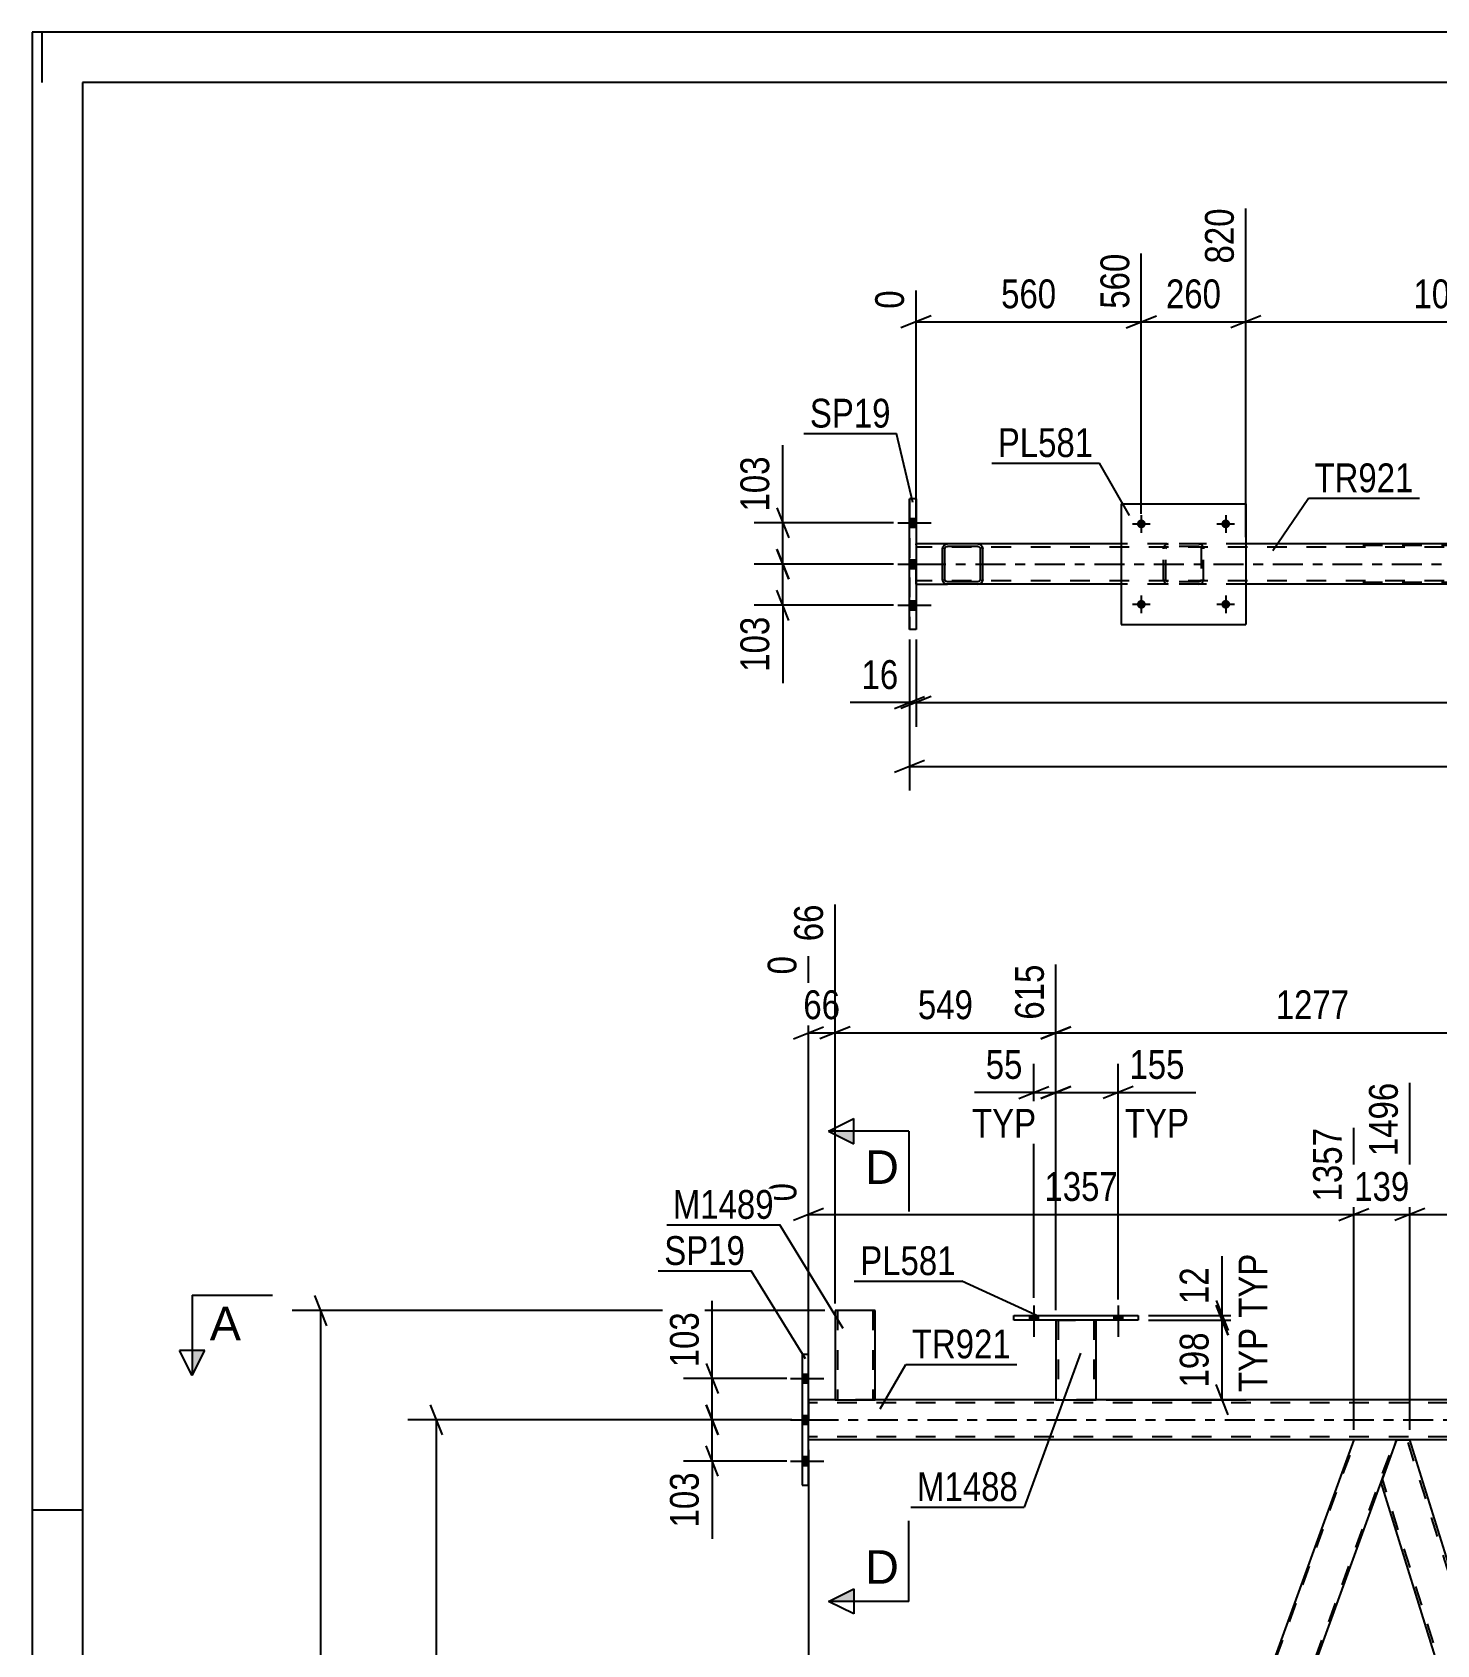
# Model space of a CAD drawing. Header units: millimetres. Extents: x 0 to 841, y 0 to 594.
# Drawn here: x 0 to 139.8, y 433.6 to 594 of the extents above; entities that cross this region are included whole.
import ezdxf

# ---------------------------------------------------------------- set-up
doc = ezdxf.new("R2010")
doc.units = ezdxf.units.MM
doc.linetypes.add('DXK_LINE_DOT2', pattern=[3.9198, 1.9599, -1.9599])
doc.linetypes.add('DXK_LINE_DOT3', pattern=[5.9187, 2.979, -0.9799, 0.9799, -0.9799])
doc.styles.add('Arial', font='ARIAL.TTF', dxfattribs={"height": 0.2})
doc.styles.add('Arial Narrow', font='ARIALN.TTF', dxfattribs={"height": 0.2})

# ---------------------------------------------------------------- blocks, each defined once
blk = doc.blocks.new('Unknown-814521562-1135 - 14273')
at = {"color": 5, "linetype": 'Continuous'}
for p, q in [((841, 594), (0, 594)), ((0, 594), (0, 0)), ((1, 589), (1, 594)), ((836, 589), (5, 589)), ((5, 589), (5, 5)), ((5, 447), (0, 447))]:
    blk.add_line(p, q, dxfattribs=at)
blk = doc.blocks.new('Bolt-814521562-5010 - 4986')
at = {"linetype": 'Continuous'}
for points in [[(87.94, 544.76), (87.94, 545.64), (87.3, 545.64), (87.3, 544.76)], [(87.94, 544.76), (87.94, 545.64), (87.3, 545.64), (87.3, 544.76)], [(87.94, 544.76), (87.94, 545.64), (87.3, 545.64), (87.3, 544.76)], [(87.94, 540.66), (87.94, 541.54), (87.3, 541.54), (87.3, 540.66)], [(87.94, 540.66), (87.94, 541.54), (87.3, 541.54), (87.3, 540.66)], [(87.94, 536.56), (87.94, 537.44), (87.3, 537.44), (87.3, 536.56)], [(87.94, 536.56), (87.94, 537.44), (87.3, 537.44), (87.3, 536.56)], [(87.94, 536.56), (87.94, 537.44), (87.3, 537.44), (87.3, 536.56)]]:
    blk.add_hatch(color=1, dxfattribs=at).paths.add_polyline_path(points)
at = {"color": 1, "linetype": 'Continuous'}
for p, q in [((87.3, 545.64), (87.94, 545.64)), ((87.3, 545.64), (87.94, 545.64)), ((87.3, 545.64), (87.94, 545.64)), ((86.14, 545.2), (89.46, 545.2)), ((86.14, 545.2), (89.46, 545.2)), ((86.14, 545.2), (89.46, 545.2)), ((87.3, 544.76), (87.94, 544.76)), ((87.3, 544.76), (87.94, 544.76)), ((87.3, 544.76), (87.94, 544.76)), ((86.14, 541.1), (89.46, 541.1)), ((86.14, 541.1), (89.46, 541.1)), ((87.3, 541.54), (87.94, 541.54)), ((87.3, 541.54), (87.94, 541.54)), ((87.3, 540.66), (87.94, 540.66)), ((87.3, 540.66), (87.94, 540.66)), ((87.3, 537.44), (87.94, 537.44)), ((87.3, 537.44), (87.94, 537.44)), ((87.3, 537.44), (87.94, 537.44)), ((86.14, 537), (89.46, 537)), ((86.14, 537), (89.46, 537)), ((86.14, 537), (89.46, 537)), ((87.3, 536.56), (87.94, 536.56)), ((87.3, 536.56), (87.94, 536.56)), ((87.3, 536.56), (87.94, 536.56))]:
    blk.add_line(p, q, dxfattribs=at)
blk = doc.blocks.new('Part-814521562-5015 - 4986')
at = {"color": 2, "linetype": 'Continuous'}
for p, q in [((108.36, 543.1), (87.94, 543.1)), ((159.44, 543.1), (120.76, 543.1)), ((87.94, 539.1), (91.06, 539.1)), ((108.36, 539.1), (94.11, 539.1)), ((159.44, 539.1), (120.76, 539.1))]:
    blk.add_line(p, q, dxfattribs=at)
at = {"color": 7, "linetype": 'DXK_LINE_DOT2'}
for p, q in [((87.94, 543.1), (87.94, 543.1)), ((87.94, 543.1), (87.94, 539.1)), ((87.94, 539.1), (87.94, 543.1)), ((87.94, 543.1), (87.94, 543.1)), ((752, 542.78), (87.94, 542.78)), ((120.76, 543.1), (108.36, 543.1)), ((752, 539.42), (87.94, 539.42)), ((87.94, 539.1), (87.94, 539.1)), ((87.94, 539.1), (87.94, 539.1)), ((94.11, 539.1), (91.06, 539.1)), ((120.76, 539.1), (108.36, 539.1))]:
    blk.add_line(p, q, dxfattribs=at)
at = {"color": 7, "linetype": 'DXK_LINE_DOT3'}
blk.add_line((87.94, 541.1), (752, 541.1), dxfattribs=at)
blk = doc.blocks.new('Part-814521562-5082 - 4986')
at = {"color": 2, "linetype": 'Continuous'}
for p, q in [((87.94, 547.6), (87.3, 547.6)), ((87.3, 534.6), (87.3, 547.6)), ((87.94, 547.6), (87.94, 534.6)), ((87.94, 534.6), (87.3, 534.6))]:
    blk.add_line(p, q, dxfattribs=at)
at = {"color": 7, "linetype": 'DXK_LINE_DOT2'}
for p, q in [((87.3, 547.6), (87.3, 534.6)), ((87.94, 547.6), (87.94, 534.6))]:
    blk.add_line(p, q, dxfattribs=at)
blk = doc.blocks.new('Part-814521562-5083 - 4986')
at = {"color": 7, "linetype": 'DXK_LINE_DOT2'}
for p, q in [((146.12, 543.1), (130.8, 543.1)), ((146.12, 542.94), (130.8, 542.94)), ((142.23, 542.91), (142.21, 542.78)), ((142.21, 542.78), (142.21, 539.42)), ((142.38, 542.78), (142.39, 542.84)), ((142.38, 542.78), (142.38, 539.42)), ((142.39, 542.84), (142.43, 542.9)), ((142.55, 543.1), (142.42, 543.08)), ((142.43, 542.9), (142.48, 542.93)), ((142.48, 542.93), (142.55, 542.94)), ((146.25, 543.08), (146.12, 543.1)), ((146.12, 542.94), (146.19, 542.93)), ((146.19, 542.93), (146.21, 542.92)), ((146.21, 542.92), (146.24, 542.9)), ((146.24, 542.9), (146.28, 542.84)), ((146.28, 542.84), (146.29, 542.78)), ((146.29, 542.78), (146.29, 539.42)), ((146.46, 542.78), (146.44, 542.91)), ((146.46, 542.78), (146.46, 539.42)), ((146.12, 539.26), (130.8, 539.26)), ((146.12, 539.1), (130.8, 539.1)), ((142.21, 539.42), (142.23, 539.3)), ((142.39, 539.36), (142.38, 539.42)), ((142.43, 539.31), (142.39, 539.36)), ((142.42, 539.13), (142.55, 539.1)), ((142.48, 539.28), (142.43, 539.31)), ((142.55, 539.26), (142.48, 539.28)), ((146.12, 539.26), (146.19, 539.28)), ((146.12, 539.1), (146.25, 539.13)), ((146.19, 539.28), (146.21, 539.29)), ((146.21, 539.29), (146.24, 539.31)), ((146.28, 539.36), (146.24, 539.31)), ((146.29, 539.42), (146.28, 539.36)), ((146.44, 539.3), (146.46, 539.42))]:
    blk.add_line(p, q, dxfattribs=at)
for centre, start, end in [((142.54, 542.77), 110.7583, 155.68), ((146.14, 542.77), 24.32, 69.2417), ((142.54, 539.44), 204.32, 249.2417)]:
    blk.add_arc(centre, 0.331, start, end, dxfattribs=at)
blk = doc.blocks.new('Part-814521562-5146 - 4986')
at = {"color": 2, "linetype": 'Continuous'}
for p, q in [((90.62, 542.81), (90.58, 542.62)), ((90.58, 539.58), (90.58, 542.62)), ((90.82, 542.62), (90.84, 542.71)), ((90.82, 539.58), (90.82, 542.62)), ((90.84, 542.71), (90.89, 542.79)), ((91.06, 543.1), (90.88, 543.07)), ((90.89, 542.79), (90.97, 542.84)), ((90.97, 542.84), (91.06, 542.86)), ((94.1, 543.1), (91.06, 543.1)), ((94.1, 542.86), (91.06, 542.86)), ((94.28, 543.07), (94.1, 543.1)), ((94.1, 542.86), (94.19, 542.84)), ((94.19, 542.84), (94.27, 542.79)), ((94.27, 542.79), (94.32, 542.71)), ((94.32, 542.71), (94.34, 542.62)), ((94.34, 542.62), (94.34, 539.58)), ((94.58, 542.62), (94.54, 542.81)), ((94.58, 539.58), (94.58, 542.62)), ((90.58, 539.58), (90.62, 539.4)), ((90.84, 539.49), (90.82, 539.58)), ((90.89, 539.41), (90.84, 539.49)), ((90.88, 539.14), (91.06, 539.1)), ((90.97, 539.36), (90.89, 539.41)), ((91.06, 539.34), (90.97, 539.36)), ((94.1, 539.34), (91.06, 539.34)), ((94.1, 539.1), (91.06, 539.1)), ((94.19, 539.36), (94.1, 539.34)), ((94.1, 539.1), (94.28, 539.14)), ((94.27, 539.41), (94.19, 539.36)), ((94.32, 539.49), (94.27, 539.41)), ((94.34, 539.58), (94.32, 539.49)), ((94.54, 539.4), (94.58, 539.58))]:
    blk.add_line(p, q, dxfattribs=at)
at = {"color": 7, "linetype": 'DXK_LINE_DOT2'}
for p, q in [((90.58, 542.62), (90.62, 542.81)), ((90.88, 543.07), (91.06, 543.1)), ((94.1, 543.1), (94.28, 543.07)), ((94.54, 542.81), (94.58, 542.62)), ((90.62, 539.4), (90.58, 539.58)), ((91.06, 539.1), (90.88, 539.14)), ((94.28, 539.14), (94.1, 539.1)), ((94.58, 539.58), (94.54, 539.4))]:
    blk.add_line(p, q, dxfattribs=at)
at = {"color": 2, "linetype": 'Continuous'}
for centre, start, end in [((91.06, 542.62), 112.5, 157.5), ((94.1, 542.62), 22.5, 67.5), ((91.06, 539.58), 202.5, 247.5), ((94.1, 539.58), 292.5, 337.5)]:
    blk.add_arc(centre, 0.48, start, end, dxfattribs=at)
at = {"color": 7, "linetype": 'DXK_LINE_DOT2'}
for centre, start, end in [((91.06, 542.62), 112.5, 157.5), ((94.1, 542.62), 22.5, 67.5), ((91.06, 539.58), 202.5, 247.5), ((94.1, 539.58), 292.5, 337.5)]:
    blk.add_arc(centre, 0.48, start, end, dxfattribs=at)
blk = doc.blocks.new('Part-814521562-5151 - 4986')
at = {"color": 2, "linetype": 'Continuous'}
for p, q in [((108.36, 547.1), (108.36, 535.1)), ((108.36, 547.1), (120.76, 547.1)), ((120.76, 547.1), (120.76, 535.1)), ((108.36, 535.1), (120.76, 535.1))]:
    blk.add_line(p, q, dxfattribs=at)
blk = doc.blocks.new('Part-814521562-5152 - 4986')
at = {"color": 7, "linetype": 'DXK_LINE_DOT2'}
for p, q in [((112.56, 542.62), (112.59, 542.81)), ((112.59, 542.81), (112.56, 542.62)), ((112.56, 539.58), (112.56, 542.62)), ((112.8, 542.62), (112.82, 542.71)), ((112.8, 539.58), (112.8, 542.62)), ((112.82, 542.71), (112.87, 542.79)), ((112.85, 543.07), (113.04, 543.1)), ((113.04, 543.1), (112.85, 543.07)), ((112.87, 542.79), (112.95, 542.84)), ((112.95, 542.84), (113.04, 542.86)), ((116.08, 543.1), (113.04, 543.1)), ((116.08, 542.86), (113.04, 542.86)), ((116.08, 543.1), (116.26, 543.07)), ((116.26, 543.07), (116.08, 543.1)), ((116.08, 542.86), (116.17, 542.84)), ((116.17, 542.84), (116.25, 542.79)), ((116.25, 542.79), (116.3, 542.71)), ((116.3, 542.71), (116.32, 542.62)), ((116.32, 542.62), (116.32, 539.58)), ((116.52, 542.81), (116.56, 542.62)), ((116.56, 542.62), (116.52, 542.81)), ((116.56, 539.58), (116.56, 542.62)), ((112.59, 539.4), (112.56, 539.58)), ((112.56, 539.58), (112.59, 539.4)), ((112.82, 539.49), (112.8, 539.58)), ((112.87, 539.41), (112.82, 539.49)), ((113.04, 539.1), (112.85, 539.14)), ((112.85, 539.14), (113.04, 539.1)), ((112.95, 539.36), (112.87, 539.41)), ((113.04, 539.34), (112.95, 539.36)), ((116.08, 539.34), (113.04, 539.34)), ((116.08, 539.1), (113.04, 539.1)), ((116.17, 539.36), (116.08, 539.34)), ((116.26, 539.14), (116.08, 539.1)), ((116.08, 539.1), (116.26, 539.14)), ((116.25, 539.41), (116.17, 539.36)), ((116.3, 539.49), (116.25, 539.41)), ((116.32, 539.58), (116.3, 539.49)), ((116.56, 539.58), (116.52, 539.4)), ((116.52, 539.4), (116.56, 539.58))]:
    blk.add_line(p, q, dxfattribs=at)
at = {"color": 7, "linetype": 'DXK_LINE_DOT3'}
blk.add_line((114.56, 541.1), (114.56, 541.1), dxfattribs=at)
at = {"color": 7, "linetype": 'DXK_LINE_DOT2'}
for centre, start, end in [((113.04, 542.62), 112.5, 157.5), ((113.04, 542.62), 112.5, 157.5), ((116.08, 542.62), 22.5, 67.5), ((116.08, 542.62), 22.5, 67.5), ((113.04, 539.58), 202.5, 247.5), ((113.04, 539.58), 202.5, 247.5), ((116.08, 539.58), 292.5, 337.5), ((116.08, 539.58), 292.5, 337.5)]:
    blk.add_arc(centre, 0.48, start, end, dxfattribs=at)
blk = doc.blocks.new('Bolt-814521562-5170 - 4986')
at = {"linetype": 'Continuous'}
for points in [[(110.8, 545.1, -1), (109.92, 545.1, -1)], [(119.2, 545.1, -1), (118.32, 545.1, -1)]]:
    blk.add_hatch(color=1, dxfattribs=at).paths.add_polyline_path(points)
at = {"color": 1, "linetype": 'Continuous'}
for p, q in [((110.36, 545.98), (110.36, 544.22)), ((118.76, 545.98), (118.76, 544.22)), ((109.48, 545.1), (111.24, 545.1)), ((117.88, 545.1), (119.64, 545.1))]:
    blk.add_line(p, q, dxfattribs=at)
blk = doc.blocks.new('Bolt-814521562-5171 - 4986')
at = {"linetype": 'Continuous'}
for points in [[(110.8, 537.1, -1), (109.92, 537.1, -1)], [(119.2, 537.1, -1), (118.32, 537.1, -1)]]:
    blk.add_hatch(color=1, dxfattribs=at).paths.add_polyline_path(points)
at = {"color": 1, "linetype": 'Continuous'}
for p, q in [((110.36, 537.98), (110.36, 536.22)), ((118.76, 537.98), (118.76, 536.22)), ((109.48, 537.1), (111.24, 537.1)), ((117.88, 537.1), (119.64, 537.1))]:
    blk.add_line(p, q, dxfattribs=at)
blk = doc.blocks.new('Bolt-814521562-3272 - 3269')
at = {"linetype": 'Continuous'}
for points in [[(99.22, 465.89), (100.1, 465.89), (100.1, 466.37), (99.22, 466.37)], [(107.62, 465.89), (108.5, 465.89), (108.5, 466.37), (107.62, 466.37)]]:
    blk.add_hatch(color=1, dxfattribs=at).paths.add_polyline_path(points)
at = {"color": 1, "linetype": 'Continuous'}
for p, q in [((99.66, 467.37), (99.66, 464.25)), ((108.06, 467.37), (108.06, 464.25)), ((99.22, 466.37), (99.22, 465.89)), ((100.1, 466.37), (100.1, 465.89)), ((107.62, 466.37), (107.62, 465.89)), ((108.5, 466.37), (108.5, 465.89))]:
    blk.add_line(p, q, dxfattribs=at)
blk = doc.blocks.new('Bolt-814521562-3273 - 3269')
at = {"linetype": 'Continuous'}
for points in [[(99.22, 465.89), (100.1, 465.89), (100.1, 466.37), (99.22, 466.37)], [(107.62, 465.89), (108.5, 465.89), (108.5, 466.37), (107.62, 466.37)]]:
    blk.add_hatch(color=1, dxfattribs=at).paths.add_polyline_path(points)
at = {"color": 1, "linetype": 'Continuous'}
for p, q in [((99.66, 467.37), (99.66, 464.25)), ((108.06, 467.37), (108.06, 464.25)), ((99.22, 466.37), (99.22, 465.89)), ((100.1, 466.37), (100.1, 465.89)), ((107.62, 466.37), (107.62, 465.89)), ((108.5, 466.37), (108.5, 465.89))]:
    blk.add_line(p, q, dxfattribs=at)
blk = doc.blocks.new('Part-814521562-3344 - 3269')
at = {"color": 7, "linetype": 'DXK_LINE_DOT2'}
for p, q in [((101.86, 465.9), (105.86, 465.9)), ((101.86, 465.89), (101.86, 465.9)), ((101.86, 465.9), (101.86, 465.89)), ((102.1, 465.9), (102.1, 457.99)), ((105.62, 465.9), (105.62, 457.99)), ((105.86, 465.9), (105.86, 465.89)), ((105.86, 465.89), (105.86, 465.9)), ((105.56, 457.99), (105.6, 457.99)), ((105.56, 457.99), (105.6, 457.99)), ((105.6, 457.99), (105.62, 457.99)), ((105.6, 457.99), (105.62, 457.99))]:
    blk.add_line(p, q, dxfattribs=at)
at = {"color": 2, "linetype": 'Continuous'}
for p, q in [((101.86, 465.89), (101.86, 457.99)), ((105.86, 457.99), (105.86, 465.89)), ((101.86, 457.99), (105.86, 457.99))]:
    blk.add_line(p, q, dxfattribs=at)
blk = doc.blocks.new('Part-814521562-3314 - 3269')
at = {"color": 2, "linetype": 'Continuous'}
for p, q in [((83.88, 466.85), (79.88, 466.85)), ((79.88, 466.85), (79.88, 457.99)), ((83.88, 457.99), (83.88, 466.85)), ((79.88, 457.99), (83.88, 457.99))]:
    blk.add_line(p, q, dxfattribs=at)
at = {"color": 7, "linetype": 'DXK_LINE_DOT2'}
for p, q in [((80.12, 466.85), (80.12, 457.99)), ((83.57, 466.85), (83.58, 466.85)), ((83.58, 466.85), (83.62, 466.85)), ((83.62, 466.85), (83.64, 466.85)), ((83.64, 466.85), (83.64, 457.99)), ((83.62, 457.99), (83.58, 457.99)), ((83.62, 457.99), (83.58, 457.99)), ((83.64, 457.99), (83.62, 457.99)), ((83.62, 457.99), (83.64, 457.99))]:
    blk.add_line(p, q, dxfattribs=at)
blk = doc.blocks.new('Part-814521562-3329 - 3269')
at = {"color": 2, "linetype": 'Continuous'}
for p, q in [((97.66, 466.37), (110.06, 466.37)), ((97.66, 465.89), (97.66, 466.37)), ((110.06, 465.89), (97.66, 465.89)), ((110.06, 466.37), (110.06, 465.89))]:
    blk.add_line(p, q, dxfattribs=at)
blk = doc.blocks.new('Part-814521562-3756 - 3269')
at = {"color": 2, "linetype": 'Continuous'}
for p, q in [((131.51, 453.99), (87.39, 332.77)), ((135.76, 453.99), (131.51, 453.99)), ((91.64, 332.77), (134.24, 449.78))]:
    blk.add_line(p, q, dxfattribs=at)
at = {"color": 7, "linetype": 'DXK_LINE_DOT2'}
for p, q in [((87.56, 332.77), (131.68, 453.99)), ((91.47, 332.77), (135.59, 453.99)), ((134.24, 449.78), (135.76, 453.99)), ((87.39, 332.77), (91.64, 332.77))]:
    blk.add_line(p, q, dxfattribs=at)
blk = doc.blocks.new('Bolt-814521562-3525 - 3269')
at = {"linetype": 'Continuous'}
for points in [[(77.24, 459.65), (77.24, 460.53), (76.6, 460.53), (76.6, 459.65)], [(77.24, 459.65), (77.24, 460.53), (76.6, 460.53), (76.6, 459.65)], [(77.24, 459.65), (77.24, 460.53), (76.6, 460.53), (76.6, 459.65)], [(77.24, 455.55), (77.24, 456.43), (76.6, 456.43), (76.6, 455.55)], [(77.24, 455.55), (77.24, 456.43), (76.6, 456.43), (76.6, 455.55)], [(77.24, 451.45), (77.24, 452.33), (76.6, 452.33), (76.6, 451.45)], [(77.24, 451.45), (77.24, 452.33), (76.6, 452.33), (76.6, 451.45)], [(77.24, 451.45), (77.24, 452.33), (76.6, 452.33), (76.6, 451.45)]]:
    blk.add_hatch(color=1, dxfattribs=at).paths.add_polyline_path(points)
at = {"color": 1, "linetype": 'Continuous'}
for p, q in [((76.6, 460.53), (77.24, 460.53)), ((76.6, 460.53), (77.24, 460.53)), ((76.6, 460.53), (77.24, 460.53)), ((75.44, 460.09), (78.76, 460.09)), ((75.44, 460.09), (78.76, 460.09)), ((75.44, 460.09), (78.76, 460.09)), ((76.6, 459.65), (77.24, 459.65)), ((76.6, 459.65), (77.24, 459.65)), ((76.6, 459.65), (77.24, 459.65)), ((75.44, 455.99), (78.76, 455.99)), ((75.44, 455.99), (78.76, 455.99)), ((76.6, 456.43), (77.24, 456.43)), ((76.6, 456.43), (77.24, 456.43)), ((76.6, 455.55), (77.24, 455.55)), ((76.6, 455.55), (77.24, 455.55)), ((76.6, 452.33), (77.24, 452.33)), ((76.6, 452.33), (77.24, 452.33)), ((76.6, 452.33), (77.24, 452.33)), ((75.44, 451.89), (78.76, 451.89)), ((75.44, 451.89), (78.76, 451.89)), ((75.44, 451.89), (78.76, 451.89)), ((76.6, 451.45), (77.24, 451.45)), ((76.6, 451.45), (77.24, 451.45)), ((76.6, 451.45), (77.24, 451.45))]:
    blk.add_line(p, q, dxfattribs=at)
blk = doc.blocks.new('Part-814521562-3675 - 3269')
at = {"color": 2, "linetype": 'Continuous'}
for p, q in [((79.88, 457.99), (77.24, 457.99)), ((101.86, 457.99), (83.88, 457.99)), ((152.94, 457.99), (105.86, 457.99)), ((131.51, 453.99), (77.24, 453.99)), ((216.64, 453.99), (137.08, 453.99))]:
    blk.add_line(p, q, dxfattribs=at)
at = {"color": 7, "linetype": 'DXK_LINE_DOT2'}
for p, q in [((77.24, 457.99), (77.24, 453.99)), ((783.7, 457.67), (77.24, 457.67)), ((83.88, 457.99), (79.88, 457.99)), ((105.86, 457.99), (101.86, 457.99)), ((783.7, 454.31), (77.24, 454.31)), ((137.08, 453.99), (131.51, 453.99))]:
    blk.add_line(p, q, dxfattribs=at)
at = {"color": 7, "linetype": 'DXK_LINE_DOT3'}
blk.add_line((77.24, 455.99), (783.7, 455.99), dxfattribs=at)
blk = doc.blocks.new('Part-814521562-3721 - 3269')
at = {"color": 2, "linetype": 'Continuous'}
for p, q in [((77.24, 462.49), (76.6, 462.49)), ((76.6, 462.49), (76.6, 449.49)), ((77.24, 449.49), (77.24, 462.49)), ((76.6, 449.49), (77.24, 449.49))]:
    blk.add_line(p, q, dxfattribs=at)
blk = doc.blocks.new('Part-814521562-3761 - 3269')
at = {"color": 2, "linetype": 'Continuous'}
for p, q in [((135.76, 453.99), (134.24, 449.78)), ((135.76, 453.99), (137.08, 453.99)), ((173.36, 337.59), (137.08, 453.99)), ((169.17, 337.59), (134.22, 449.74))]:
    blk.add_line(p, q, dxfattribs=at)
at = {"color": 7, "linetype": 'DXK_LINE_DOT2'}
for p, q in [((173.65, 335.86), (136.83, 453.99)), ((134.24, 449.78), (134.22, 449.74)), ((170.93, 332.77), (134.35, 450.11)), ((170.68, 332.77), (169.17, 337.59)), ((173.78, 336.24), (173.36, 337.59)), ((172.52, 332.77), (173.78, 336.24)), ((170.68, 332.77), (172.52, 332.77))]:
    blk.add_line(p, q, dxfattribs=at)
blk = doc.blocks.new('StraightDimension-814521562-5229 - 4986')
at = {"color": 7, "linetype": 'Continuous'}
for p, q in [((74.08, 542.6), (75.28, 539.6)), ((85.71, 541.1), (71.83, 541.1)), ((74.68, 537), (74.68, 541.1)), ((75.28, 535.5), (74.08, 538.5)), ((85.71, 537), (71.83, 537))]:
    blk.add_line(p, q, dxfattribs=at)
at = {"color": 0}
blk.add_wipeout([(73.93, 536.48), (69.73, 536.48), (69.73, 529.79), (73.93, 529.79)], dxfattribs=at)
at = {"color": 7, "linetype": 'Continuous'}
blk.add_line((74.68, 537), (74.68, 529.27), dxfattribs=at)
blk.add_line((74.68, 537), (74.68, 529.27), dxfattribs=at)
at = {"color": 3, "style": 'Arial Narrow'}
blk.add_text('103', height=2.863, rotation=90.0002, dxfattribs=at).set_placement((73.33, 530.39))
blk = doc.blocks.new('StraightDimension-814521562-5855 - 4986')
at = {"color": 7, "linetype": 'Continuous'}
for p, q in [((87.3, 533.6), (87.3, 518.58)), ((88.8, 521.58), (85.8, 520.38)), ((87.3, 520.98), (794.56, 520.98))]:
    blk.add_line(p, q, dxfattribs=at)
blk = doc.blocks.new('StraightDimension-814521562-5242 - 4986')
at = {"color": 7, "linetype": 'Continuous'}
for p, q in [((74.08, 546.7), (75.28, 543.7)), ((85.71, 545.2), (71.83, 545.2)), ((74.68, 541.1), (74.68, 545.2)), ((75.28, 539.6), (74.08, 542.6)), ((85.71, 541.1), (71.83, 541.1))]:
    blk.add_line(p, q, dxfattribs=at)
at = {"color": 0}
blk.add_wipeout([(73.93, 552.41), (69.73, 552.41), (69.73, 545.73), (73.93, 545.73)], dxfattribs=at)
at = {"color": 7, "linetype": 'Continuous'}
blk.add_line((74.68, 545.2), (74.68, 552.94), dxfattribs=at)
blk.add_line((74.68, 545.2), (74.68, 552.94), dxfattribs=at)
at = {"color": 3, "style": 'Arial Narrow'}
blk.add_text('103', height=2.863, rotation=90.0002, dxfattribs=at).set_placement((73.33, 546.33))
blk = doc.blocks.new('StraightDimension-814521562-5308 - 4986')
at = {"color": 7, "linetype": 'Continuous'}
for p, q in [((110.36, 546.1), (110.36, 571.98)), ((87.94, 544.71), (87.94, 568.32)), ((89.44, 565.8), (86.44, 564.6)), ((87.94, 565.2), (110.36, 565.2)), ((108.86, 564.6), (111.86, 565.8))]:
    blk.add_line(p, q, dxfattribs=at)
at = {"color": 0, "linetype": 'Continuous'}
for points in [[(109.76, 572.58), (105.56, 572.58), (105.56, 565.9), (109.76, 565.9)], [(87.34, 568.92), (83.14, 568.92), (83.14, 565.9), (87.34, 565.9)]]:
    blk.add_wipeout(points, dxfattribs=at)
at = {"color": 0}
blk.add_wipeout([(102.49, 565.95), (102.49, 570.15), (95.81, 570.15), (95.81, 565.95)], dxfattribs=at)
at = {"color": 3, "linetype": 'Continuous', "style": 'Arial Narrow'}
for s, height, p in [('560', 2.863, (109.16, 566.5)), ('0', 2.86, (86.74, 566.5))]:
    blk.add_text(s, height=height, rotation=90.0002, dxfattribs=at).set_placement(p)
at = {"color": 3, "style": 'Arial Narrow'}
blk.add_text('560', height=2.863, dxfattribs=at).set_placement((96.41, 566.55))
blk = doc.blocks.new('StraightDimension-814521562-5321 - 4986')
at = {"color": 7, "linetype": 'Continuous'}
for p, q in [((120.76, 543.78), (120.76, 576.48)), ((110.36, 546.1), (110.36, 571.98)), ((108.86, 564.6), (111.86, 565.8)), ((110.36, 565.2), (120.76, 565.2)), ((122.26, 565.8), (119.26, 564.6))]:
    blk.add_line(p, q, dxfattribs=at)
at = {"color": 0}
blk.add_wipeout([(118.9, 565.95), (118.9, 570.15), (112.21, 570.15), (112.21, 565.95)], dxfattribs=at)
at = {"color": 3, "style": 'Arial Narrow'}
blk.add_text('260', height=2.863, dxfattribs=at).set_placement((112.81, 566.55))
at = {"color": 0, "linetype": 'Continuous'}
blk.add_wipeout([(120.16, 577.08), (115.96, 577.08), (115.96, 570.4), (120.16, 570.4)], dxfattribs=at)
at = {"color": 3, "linetype": 'Continuous', "style": 'Arial Narrow'}
blk.add_text('820', height=2.863, rotation=90.0002, dxfattribs=at).set_placement((119.56, 571))
blk = doc.blocks.new('StraightDimension-814521562-5334 - 4986')
at = {"color": 7, "linetype": 'Continuous'}
for p, q in [((120.76, 543.78), (120.76, 576.48)), ((161.44, 546.1), (161.44, 573.81)), ((122.26, 565.8), (119.26, 564.6)), ((120.76, 565.2), (161.44, 565.2)), ((159.94, 564.6), (162.94, 565.8))]:
    blk.add_line(p, q, dxfattribs=at)
at = {"color": 0, "linetype": 'Continuous'}
blk.add_wipeout([(160.84, 574.41), (156.64, 574.41), (156.64, 565.9), (160.84, 565.9)], dxfattribs=at)
at = {"color": 0}
blk.add_wipeout([(145.35, 565.95), (145.35, 570.15), (136.84, 570.15), (136.84, 565.95)], dxfattribs=at)
at = {"color": 3, "linetype": 'Continuous', "style": 'Arial Narrow'}
blk.add_text('1837', height=2.863, rotation=90.0002, dxfattribs=at).set_placement((160.24, 566.5))
at = {"color": 3, "style": 'Arial Narrow'}
blk.add_text('1017', height=2.863, dxfattribs=at).set_placement((137.44, 566.55))
blk = doc.blocks.new('StraightDimension-814521562-8628 - 4986')
at = {"color": 7, "linetype": 'Continuous'}
for p, q in [((87.94, 533.6), (87.94, 524.93)), ((89.44, 527.93), (86.44, 526.73)), ((87.94, 527.33), (793.92, 527.33))]:
    blk.add_line(p, q, dxfattribs=at)
blk = doc.blocks.new('StraightDimension-814521562-8629 - 4986')
at = {"color": 7, "linetype": 'Continuous'}
for p, q in [((87.3, 533.6), (87.3, 524.93)), ((87.94, 533.6), (87.94, 524.93)), ((85.8, 526.73), (88.8, 527.93)), ((89.44, 527.93), (86.44, 526.73)), ((87.3, 527.33), (87.94, 527.33))]:
    blk.add_line(p, q, dxfattribs=at)
at = {"color": 0}
blk.add_wipeout([(86.77, 528.08), (86.77, 532.28), (81.92, 532.28), (81.92, 528.08)], dxfattribs=at)
at = {"color": 7, "linetype": 'Continuous'}
blk.add_line((87.3, 527.33), (81.39, 527.33), dxfattribs=at)
blk.add_line((87.3, 527.33), (81.39, 527.33), dxfattribs=at)
at = {"color": 3, "style": 'Arial Narrow'}
blk.add_text('16', height=2.863, dxfattribs=at).set_placement((82.52, 528.68))
blk = doc.blocks.new('StraightDimension-814521562-4005 - 3269')
at = {"color": 7, "linetype": 'Continuous'}
for p, q in [((152.94, 466.9), (152.94, 503.1)), ((101.86, 466.9), (101.86, 501.27)), ((103.36, 495.09), (100.36, 493.89)), ((101.86, 494.49), (152.94, 494.49)), ((151.44, 493.89), (154.44, 495.09))]:
    blk.add_line(p, q, dxfattribs=at)
at = {"color": 0, "linetype": 'Continuous'}
blk.add_wipeout([(152.34, 503.7), (148.14, 503.7), (148.14, 495.19), (152.34, 495.19)], dxfattribs=at)
at = {"color": 0}
blk.add_wipeout([(131.65, 495.24), (131.65, 499.44), (123.14, 499.44), (123.14, 495.24)], dxfattribs=at)
at = {"color": 3, "linetype": 'Continuous', "style": 'Arial Narrow'}
blk.add_text('1892', height=2.863, rotation=90.0002, dxfattribs=at).set_placement((151.74, 495.79))
at = {"color": 3, "style": 'Arial Narrow'}
blk.add_text('1277', height=2.863, dxfattribs=at).set_placement((123.74, 495.84))
blk = doc.blocks.new('StraightDimension-814521562-10744 - 3269')
at = {"color": 7, "linetype": 'Continuous'}
for p, q in [((99.66, 468.12), (99.66, 491.4)), ((101.86, 466.9), (101.86, 491.4)), ((98.16, 487.95), (101.16, 489.15)), ((99.66, 488.55), (101.86, 488.55)), ((103.36, 489.15), (100.36, 487.95))]:
    blk.add_line(p, q, dxfattribs=at)
at = {"color": 0}
blk.add_wipeout([(99.13, 489.3), (99.13, 493.5), (94.28, 493.5), (94.28, 489.3)], dxfattribs=at)
at = {"color": 0, "linetype": 'Continuous'}
blk.add_wipeout([(100.5, 483.45), (100.5, 487.65), (92.91, 487.65), (92.91, 483.45)], dxfattribs=at)
at = {"color": 7, "linetype": 'Continuous'}
blk.add_line((99.66, 488.55), (93.75, 488.55), dxfattribs=at)
blk.add_line((99.66, 488.55), (93.75, 488.55), dxfattribs=at)
at = {"color": 3, "style": 'Arial Narrow'}
blk.add_text('55', height=2.863, dxfattribs=at).set_placement((94.88, 489.9))
at = {"color": 3, "linetype": 'Continuous', "style": 'Arial Narrow'}
blk.add_text('TYP', height=2.863, dxfattribs=at).set_placement((93.51, 484.05))
blk = doc.blocks.new('StraightDimension-814521562-4271 - 3269')
at = {"color": 7, "linetype": 'Continuous'}
for p, q in [((40.83, 454.49), (39.63, 457.49)), ((75.6, 455.99), (37.38, 455.99)), ((40.23, 330.13), (40.23, 455.99)), ((39.63, 331.63), (40.83, 328.63)), ((53.98, 330.13), (37.38, 330.13))]:
    blk.add_line(p, q, dxfattribs=at)
at = {"color": 0}
blk.add_wipeout([(39.48, 397.31), (35.28, 397.31), (35.28, 388.8), (39.48, 388.8)], dxfattribs=at)
at = {"color": 3, "style": 'Arial Narrow'}
blk.add_text('3147', height=2.863, rotation=90.0002, dxfattribs=at).set_placement((38.88, 389.4))
blk = doc.blocks.new('StraightDimension-814521562-3985 - 3269')
at = {"color": 7, "linetype": 'Continuous'}
for p, q in [((79.88, 467.54), (79.88, 507.24)), ((77.24, 458.99), (77.24, 502.11)), ((75.74, 493.89), (78.74, 495.09)), ((77.24, 494.49), (79.88, 494.49)), ((81.38, 495.09), (78.38, 493.89))]:
    blk.add_line(p, q, dxfattribs=at)
at = {"color": 0, "linetype": 'Continuous'}
blk.add_wipeout([(79.28, 507.84), (75.08, 507.84), (75.08, 502.99), (79.28, 502.99)], dxfattribs=at)
at = {"color": 0}
blk.add_wipeout([(80.99, 495.24), (80.99, 499.44), (76.13, 499.44), (76.13, 495.24)], dxfattribs=at)
at = {"color": 3, "linetype": 'Continuous', "style": 'Arial Narrow'}
blk.add_text('66', height=2.863, rotation=90.0002, dxfattribs=at).set_placement((78.68, 503.59))
at = {"color": 3, "style": 'Arial Narrow'}
blk.add_text('66', height=2.863, dxfattribs=at).set_placement((76.73, 495.84))
at = {"color": 0, "linetype": 'Continuous'}
blk.add_wipeout([(76.64, 502.71), (72.44, 502.71), (72.44, 499.69), (76.64, 499.69)], dxfattribs=at)
at = {"color": 3, "linetype": 'Continuous', "style": 'Arial Narrow'}
blk.add_text('0', height=2.86, rotation=90.0002, dxfattribs=at).set_placement((76.04, 500.29))
blk = doc.blocks.new('StraightDimension-814521562-10407 - 3269')
at = {"color": 7, "linetype": 'Continuous'}
for p, q in [((131.51, 454.99), (131.51, 485.02)), ((77.24, 463.49), (77.24, 479.54)), ((78.74, 477.01), (75.74, 475.81)), ((77.24, 476.41), (131.51, 476.41)), ((130.01, 475.81), (133.01, 477.01))]:
    blk.add_line(p, q, dxfattribs=at)
at = {"color": 0, "linetype": 'Continuous'}
for points in [[(130.91, 485.62), (126.71, 485.62), (126.71, 477.11), (130.91, 477.11)], [(76.64, 480.14), (72.44, 480.14), (72.44, 477.11), (76.64, 477.11)]]:
    blk.add_wipeout(points, dxfattribs=at)
at = {"color": 0}
blk.add_wipeout([(108.63, 477.16), (108.63, 481.36), (100.12, 481.36), (100.12, 477.16)], dxfattribs=at)
at = {"color": 3, "linetype": 'Continuous', "style": 'Arial Narrow'}
for s, height, p in [('1357', 2.863, (130.31, 477.71)), ('0', 2.86, (76.04, 477.71))]:
    blk.add_text(s, height=height, rotation=90.0002, dxfattribs=at).set_placement(p)
at = {"color": 3, "style": 'Arial Narrow'}
blk.add_text('1357', height=2.863, dxfattribs=at).set_placement((100.72, 477.76))
blk = doc.blocks.new('StraightDimension-814521562-3951 - 3269')
at = {"color": 7, "linetype": 'Continuous'}
for p, q in [((117.8, 467.39), (119, 464.39)), ((111.06, 465.89), (120.8, 465.89)), ((118.4, 457.99), (118.4, 465.89)), ((119, 456.49), (117.8, 459.49)), ((106.86, 457.99), (120.8, 457.99))]:
    blk.add_line(p, q, dxfattribs=at)
at = {"color": 0}
blk.add_wipeout([(117.65, 465.28), (113.45, 465.28), (113.45, 458.6), (117.65, 458.6)], dxfattribs=at)
at = {"color": 0, "linetype": 'Continuous'}
blk.add_wipeout([(123.5, 465.73), (119.3, 465.73), (119.3, 458.15), (123.5, 458.15)], dxfattribs=at)
at = {"color": 3, "style": 'Arial Narrow'}
blk.add_text('198', height=2.863, rotation=90.0002, dxfattribs=at).set_placement((117.05, 459.2))
at = {"color": 3, "linetype": 'Continuous', "style": 'Arial Narrow'}
blk.add_text('TYP', height=2.863, rotation=90.0002, dxfattribs=at).set_placement((122.9, 458.75))
blk = doc.blocks.new('StraightDimension-814521562-3961 - 3269')
at = {"color": 7, "linetype": 'Continuous'}
for p, q in [((117.8, 467.87), (119, 464.87)), ((119, 464.39), (117.8, 467.39)), ((111.06, 466.37), (120.8, 466.37)), ((111.06, 465.89), (120.8, 465.89)), ((118.4, 465.89), (118.4, 466.37))]:
    blk.add_line(p, q, dxfattribs=at)
at = {"color": 0}
blk.add_wipeout([(117.65, 471.75), (113.45, 471.75), (113.45, 466.9), (117.65, 466.9)], dxfattribs=at)
at = {"color": 0, "linetype": 'Continuous'}
blk.add_wipeout([(123.5, 473.12), (119.3, 473.12), (119.3, 465.53), (123.5, 465.53)], dxfattribs=at)
at = {"color": 7, "linetype": 'Continuous'}
blk.add_line((118.4, 466.37), (118.4, 472.28), dxfattribs=at)
blk.add_line((118.4, 466.37), (118.4, 472.28), dxfattribs=at)
at = {"color": 3, "linetype": 'Continuous', "style": 'Arial Narrow'}
blk.add_text('TYP', height=2.863, rotation=90.0002, dxfattribs=at).set_placement((122.9, 466.13))
at = {"color": 3, "style": 'Arial Narrow'}
blk.add_text('12', height=2.863, rotation=90.0002, dxfattribs=at).set_placement((117.05, 467.5))
blk = doc.blocks.new('StraightDimension-814521562-3995 - 3269')
at = {"color": 7, "linetype": 'Continuous'}
for p, q in [((79.88, 467.54), (79.88, 507.24)), ((101.86, 466.9), (101.86, 501.27)), ((81.38, 495.09), (78.38, 493.89)), ((79.88, 494.49), (101.86, 494.49)), ((100.36, 493.89), (103.36, 495.09))]:
    blk.add_line(p, q, dxfattribs=at)
at = {"color": 0, "linetype": 'Continuous'}
blk.add_wipeout([(101.26, 501.87), (97.06, 501.87), (97.06, 495.19), (101.26, 495.19)], dxfattribs=at)
at = {"color": 0}
blk.add_wipeout([(94.21, 495.24), (94.21, 499.44), (87.53, 499.44), (87.53, 495.24)], dxfattribs=at)
at = {"color": 3, "linetype": 'Continuous', "style": 'Arial Narrow'}
blk.add_text('615', height=2.863, rotation=90.0002, dxfattribs=at).set_placement((100.66, 495.79))
at = {"color": 3, "style": 'Arial Narrow'}
blk.add_text('549', height=2.863, dxfattribs=at).set_placement((88.13, 495.84))
blk = doc.blocks.new('StraightDimension-814521562-4146 - 3269')
at = {"color": 7, "linetype": 'Continuous'}
for p, q in [((29.32, 465.35), (28.12, 468.35)), ((78.88, 466.85), (25.87, 466.85)), ((28.72, 322.39), (28.72, 466.85))]:
    blk.add_line(p, q, dxfattribs=at)
blk = doc.blocks.new('StraightDimension-814521562-4186 - 3269')
at = {"color": 7, "linetype": 'Continuous'}
for p, q in [((67.07, 461.59), (68.27, 458.59)), ((75.1, 460.09), (64.82, 460.09)), ((67.67, 455.99), (67.67, 460.09)), ((68.27, 454.49), (67.07, 457.49)), ((75.1, 455.99), (64.82, 455.99))]:
    blk.add_line(p, q, dxfattribs=at)
at = {"color": 0}
blk.add_wipeout([(66.92, 467.3), (62.72, 467.3), (62.72, 460.61), (66.92, 460.61)], dxfattribs=at)
at = {"color": 7, "linetype": 'Continuous'}
blk.add_line((67.67, 460.09), (67.67, 467.82), dxfattribs=at)
blk.add_line((67.67, 460.09), (67.67, 467.82), dxfattribs=at)
at = {"color": 3, "style": 'Arial Narrow'}
blk.add_text('103', height=2.863, rotation=90.0002, dxfattribs=at).set_placement((66.32, 461.21))
blk = doc.blocks.new('StraightDimension-814521562-4196 - 3269')
at = {"color": 7, "linetype": 'Continuous'}
for p, q in [((67.07, 457.49), (68.27, 454.49)), ((75.1, 455.99), (64.82, 455.99)), ((67.67, 451.89), (67.67, 455.99)), ((68.27, 450.39), (67.07, 453.39)), ((75.1, 451.89), (64.82, 451.89))]:
    blk.add_line(p, q, dxfattribs=at)
at = {"color": 0}
blk.add_wipeout([(66.92, 451.36), (62.72, 451.36), (62.72, 444.68), (66.92, 444.68)], dxfattribs=at)
at = {"color": 7, "linetype": 'Continuous'}
blk.add_line((67.67, 451.89), (67.67, 444.15), dxfattribs=at)
blk.add_line((67.67, 451.89), (67.67, 444.15), dxfattribs=at)
at = {"color": 3, "style": 'Arial Narrow'}
blk.add_text('103', height=2.863, rotation=90.0002, dxfattribs=at).set_placement((66.32, 445.28))
blk = doc.blocks.new('StraightDimension-814521562-4260 - 3269')
at = {"color": 7, "linetype": 'Continuous'}
for p, q in [((77.24, 452.99), (77.24, 391.06)), ((55.62, 333.77), (55.62, 396.31)), ((57.12, 394.06), (54.12, 392.86)), ((55.62, 393.46), (77.24, 393.46)), ((75.74, 392.86), (78.74, 394.06))]:
    blk.add_line(p, q, dxfattribs=at)
at = {"color": 0}
blk.add_wipeout([(70.68, 394.21), (70.68, 398.41), (62.17, 398.41), (62.17, 394.21)], dxfattribs=at)
at = {"color": 3, "style": 'Arial Narrow'}
blk.add_text('1431', height=2.863, dxfattribs=at).set_placement((62.77, 394.81))
blk = doc.blocks.new('StraightDimension-814521562-10405 - 3269')
at = {"color": 7, "linetype": 'Continuous'}
for p, q in [((137.08, 454.99), (137.08, 489.52)), ((216.64, 454.99), (216.64, 485.02)), ((138.58, 477.01), (135.58, 475.81)), ((137.08, 476.41), (216.64, 476.41)), ((215.14, 475.81), (218.14, 477.01))]:
    blk.add_line(p, q, dxfattribs=at)
at = {"color": 0, "linetype": 'Continuous'}
blk.add_wipeout([(216.04, 485.62), (211.84, 485.62), (211.84, 477.11), (216.04, 477.11)], dxfattribs=at)
at = {"color": 0}
blk.add_wipeout([(181.12, 477.16), (181.12, 481.36), (172.61, 481.36), (172.61, 477.16)], dxfattribs=at)
at = {"color": 3, "linetype": 'Continuous', "style": 'Arial Narrow'}
blk.add_text('3485', height=2.863, rotation=90.0002, dxfattribs=at).set_placement((215.44, 477.71))
at = {"color": 3, "style": 'Arial Narrow'}
blk.add_text('1989', height=2.863, dxfattribs=at).set_placement((173.21, 477.76))
blk = doc.blocks.new('StraightDimension-814521562-10406 - 3269')
at = {"color": 7, "linetype": 'Continuous'}
for p, q in [((137.08, 454.99), (137.08, 489.52)), ((131.51, 454.99), (131.51, 485.02)), ((130.01, 475.81), (133.01, 477.01)), ((131.51, 476.41), (137.08, 476.41)), ((138.58, 477.01), (135.58, 475.81))]:
    blk.add_line(p, q, dxfattribs=at)
at = {"color": 0}
blk.add_wipeout([(137.64, 477.16), (137.64, 481.36), (130.95, 481.36), (130.95, 477.16)], dxfattribs=at)
at = {"color": 3, "style": 'Arial Narrow'}
blk.add_text('139', height=2.863, dxfattribs=at).set_placement((131.55, 477.76))
at = {"color": 0, "linetype": 'Continuous'}
blk.add_wipeout([(136.48, 490.12), (132.28, 490.12), (132.28, 481.61), (136.48, 481.61)], dxfattribs=at)
at = {"color": 3, "linetype": 'Continuous', "style": 'Arial Narrow'}
blk.add_text('1496', height=2.863, rotation=90.0002, dxfattribs=at).set_placement((135.88, 482.21))
blk = doc.blocks.new('StraightDimension-814521562-10743 - 3269')
at = {"color": 7, "linetype": 'Continuous'}
for p, q in [((101.86, 466.9), (101.86, 491.4)), ((108.06, 467.94), (108.06, 491.4)), ((100.36, 487.95), (103.36, 489.15)), ((101.86, 488.55), (108.06, 488.55)), ((109.56, 489.15), (106.56, 487.95))]:
    blk.add_line(p, q, dxfattribs=at)
at = {"color": 0}
blk.add_wipeout([(115.27, 489.3), (115.27, 493.5), (108.58, 493.5), (108.58, 489.3)], dxfattribs=at)
at = {"color": 0, "linetype": 'Continuous'}
blk.add_wipeout([(115.72, 483.45), (115.72, 487.65), (108.13, 487.65), (108.13, 483.45)], dxfattribs=at)
at = {"color": 7, "linetype": 'Continuous'}
blk.add_line((108.06, 488.55), (115.79, 488.55), dxfattribs=at)
blk.add_line((108.06, 488.55), (115.79, 488.55), dxfattribs=at)
at = {"color": 3, "style": 'Arial Narrow'}
blk.add_text('155', height=2.863, dxfattribs=at).set_placement((109.18, 489.9))
at = {"color": 3, "linetype": 'Continuous', "style": 'Arial Narrow'}
blk.add_text('TYP', height=2.863, dxfattribs=at).set_placement((108.73, 484.05))
blk = doc.blocks.new('Mark-814521562-5011 - 4986')
at = {"color": 0}
blk.add_wipeout([(137.45, 548.25), (137.45, 551.25), (127.59, 551.25), (127.59, 548.25)], dxfattribs=at)
blk.add_wipeout([(137.45, 548.25), (137.45, 551.25), (127.59, 551.25), (127.59, 548.25)], dxfattribs=at)
at = {"color": 30, "linetype": 'Continuous'}
for p, q in [((123.46, 542.44), (126.99, 547.65)), ((126.99, 547.65), (138.05, 547.65))]:
    blk.add_line(p, q, dxfattribs=at)
at = {"color": 3, "style": 'Arial Narrow'}
blk.add_text('TR921', height=2.863, dxfattribs=at).set_placement((127.59, 548.25))
blk = doc.blocks.new('Mark-814521562-5078 - 4986')
at = {"color": 0}
blk.add_wipeout([(85.41, 554.68), (85.41, 557.68), (77.38, 557.68), (77.38, 554.68)], dxfattribs=at)
blk.add_wipeout([(85.41, 554.68), (85.41, 557.68), (77.38, 557.68), (77.38, 554.68)], dxfattribs=at)
at = {"color": 30, "linetype": 'Continuous'}
for p in [(76.78, 554.08), (87.62, 547.24)]:
    blk.add_line(p, (86.01, 554.08), dxfattribs=at)
at = {"color": 3, "style": 'Arial Narrow'}
blk.add_text('SP19', height=2.863, dxfattribs=at).set_placement((77.38, 554.68))
blk = doc.blocks.new('Mark-814521562-5147 - 4986')
at = {"color": 0}
blk.add_wipeout([(105.59, 551.75), (105.59, 554.75), (96.08, 554.75), (96.08, 551.75)], dxfattribs=at)
blk.add_wipeout([(105.59, 551.75), (105.59, 554.75), (96.08, 554.75), (96.08, 551.75)], dxfattribs=at)
at = {"color": 30, "linetype": 'Continuous'}
for p in [(95.48, 551.15), (109.19, 545.95)]:
    blk.add_line(p, (106.19, 551.15), dxfattribs=at)
at = {"color": 3, "style": 'Arial Narrow'}
blk.add_text('PL581', height=2.863, dxfattribs=at).set_placement((96.08, 551.75))
blk = doc.blocks.new('Mark-814521562-3340 - 3269')
at = {"color": 0}
blk.add_wipeout([(98.09, 447.91), (98.09, 450.91), (88.04, 450.91), (88.04, 447.91)], dxfattribs=at)
blk.add_wipeout([(98.09, 447.91), (98.09, 450.91), (88.04, 450.91), (88.04, 447.91)], dxfattribs=at)
at = {"color": 30, "linetype": 'Continuous'}
for p in [(104.3, 462.6), (87.44, 447.31)]:
    blk.add_line(p, (98.69, 447.31), dxfattribs=at)
at = {"color": 3, "style": 'Arial Narrow'}
blk.add_text('M1488', height=2.863, dxfattribs=at).set_placement((88.04, 447.91))
blk = doc.blocks.new('Mark-814521562-3310 - 3269')
at = {"color": 0}
blk.add_wipeout([(73.8, 475.98), (73.8, 478.98), (63.74, 478.98), (63.74, 475.98)], dxfattribs=at)
blk.add_wipeout([(73.8, 475.98), (73.8, 478.98), (63.74, 478.98), (63.74, 475.98)], dxfattribs=at)
at = {"color": 30, "linetype": 'Continuous'}
for p in [(63.14, 475.38), (80.69, 465.07)]:
    blk.add_line(p, (74.4, 475.38), dxfattribs=at)
at = {"color": 3, "style": 'Arial Narrow'}
blk.add_text('M1489', height=2.863, dxfattribs=at).set_placement((63.74, 475.98))
blk = doc.blocks.new('Mark-814521562-3325 - 3269')
at = {"color": 0}
blk.add_wipeout([(91.9, 470.38), (91.9, 473.38), (82.39, 473.38), (82.39, 470.38)], dxfattribs=at)
blk.add_wipeout([(91.9, 470.38), (91.9, 473.38), (82.39, 473.38), (82.39, 470.38)], dxfattribs=at)
at = {"color": 30, "linetype": 'Continuous'}
for p in [(81.79, 469.78), (100.15, 466.27)]:
    blk.add_line(p, (92.5, 469.78), dxfattribs=at)
at = {"color": 3, "style": 'Arial Narrow'}
blk.add_text('PL581', height=2.863, dxfattribs=at).set_placement((82.39, 470.38))
blk = doc.blocks.new('Mark-814521562-3671 - 3269')
at = {"color": 0}
blk.add_wipeout([(97.38, 462.1), (97.38, 465.1), (87.52, 465.1), (87.52, 462.1)], dxfattribs=at)
blk.add_wipeout([(97.38, 462.1), (97.38, 465.1), (87.52, 465.1), (87.52, 462.1)], dxfattribs=at)
at = {"color": 30, "linetype": 'Continuous'}
for p, q in [((84.39, 457.07), (86.92, 461.5)), ((86.92, 461.5), (97.98, 461.5))]:
    blk.add_line(p, q, dxfattribs=at)
at = {"color": 3, "style": 'Arial Narrow'}
blk.add_text('TR921', height=2.863, dxfattribs=at).set_placement((87.52, 462.1))
blk = doc.blocks.new('SectionMark-814521562-4893 - 3269')
at = {"linetype": 'Continuous'}
for points in [[(81.74, 484.7), (81.74, 483.45), (79.24, 484.7)], [(81.74, 439.18), (81.74, 437.93), (79.24, 437.93)]]:
    blk.add_hatch(color=6, dxfattribs=at).paths.add_polyline_path(points)
at = {"color": 6, "linetype": 'Continuous'}
for p, q in [((79.24, 484.7), (81.74, 485.95)), ((87.24, 484.7), (79.24, 484.7)), ((79.24, 484.7), (81.74, 483.45)), ((81.74, 483.45), (81.74, 485.95)), ((87.24, 484.7), (87.24, 476.7)), ((87.24, 437.93), (87.24, 445.93)), ((79.24, 437.93), (81.74, 439.18)), ((87.24, 437.93), (79.24, 437.93)), ((81.74, 436.68), (79.24, 437.93)), ((81.74, 439.18), (81.74, 436.68))]:
    blk.add_line(p, q, dxfattribs=at)
at = {"color": 0, "linetype": 'Continuous'}
for points in [[(86.24, 479.45), (86.24, 482.95), (82.87, 482.95), (82.87, 479.45)], [(86.24, 439.68), (86.24, 443.18), (82.87, 443.18), (82.87, 439.68)]]:
    blk.add_wipeout(points, dxfattribs=at)
at = {"color": 3, "linetype": 'Continuous', "style": 'Arial'}
for p in [(82.87, 479.45), (82.87, 439.68)]:
    blk.add_text('D', height=3.34, dxfattribs=at).set_placement(p)
blk = doc.blocks.new('Mark-814521562-3717 - 3269')
at = {"color": 0}
blk.add_wipeout([(70.93, 471.39), (70.93, 474.39), (62.89, 474.39), (62.89, 471.39)], dxfattribs=at)
blk.add_wipeout([(70.93, 471.39), (70.93, 474.39), (62.89, 474.39), (62.89, 471.39)], dxfattribs=at)
at = {"color": 30, "linetype": 'Continuous'}
for p in [(62.29, 470.79), (76.96, 462.04)]:
    blk.add_line(p, (71.53, 470.79), dxfattribs=at)
at = {"color": 3, "style": 'Arial Narrow'}
blk.add_text('SP19', height=2.863, dxfattribs=at).set_placement((62.89, 471.39))
blk = doc.blocks.new('SectionMark-814521562-4901 - 3269')
at = {"linetype": 'Continuous'}
blk.add_hatch(color=6, dxfattribs=at).paths.add_polyline_path([(15.91, 462.89), (17.16, 462.89), (15.91, 460.39)])
at = {"color": 6, "linetype": 'Continuous'}
for p, q in [((15.91, 468.39), (23.91, 468.39)), ((15.91, 468.39), (15.91, 460.39)), ((15.91, 460.39), (14.66, 462.89)), ((17.16, 462.89), (14.66, 462.89)), ((15.91, 460.39), (17.16, 462.89))]:
    blk.add_line(p, q, dxfattribs=at)
at = {"color": 0, "linetype": 'Continuous'}
blk.add_wipeout([(20.77, 463.89), (20.77, 467.39), (17.66, 467.39), (17.66, 463.89)], dxfattribs=at)
at = {"color": 3, "linetype": 'Continuous', "style": 'Arial'}
blk.add_text('A', height=3.34, dxfattribs=at).set_placement((17.66, 463.89))

msp = doc.modelspace()

# ---------------------------------------------------------------- block references
for name in ['Unknown-814521562-1135 - 14273', 'Part-814521562-5082 - 4986', 'Part-814521562-5151 - 4986', 'Bolt-814521562-5010 - 4986', 'Bolt-814521562-5170 - 4986', 'Part-814521562-5015 - 4986', 'Part-814521562-5146 - 4986', 'Part-814521562-5152 - 4986', 'Part-814521562-5083 - 4986', 'Bolt-814521562-5171 - 4986', 'Part-814521562-3314 - 3269', 'Bolt-814521562-3272 - 3269', 'Bolt-814521562-3273 - 3269', 'Part-814521562-3329 - 3269', 'Part-814521562-3344 - 3269', 'Part-814521562-3721 - 3269', 'Bolt-814521562-3525 - 3269', 'Part-814521562-3675 - 3269', 'Part-814521562-3756 - 3269', 'Part-814521562-3761 - 3269']:
    msp.add_blockref(name, (0, 0))

# ---------------------------------------------------------------- next in the draw order: block references
for name in ['StraightDimension-814521562-5229 - 4986', 'StraightDimension-814521562-3985 - 3269', 'StraightDimension-814521562-4005 - 3269', 'StraightDimension-814521562-4271 - 3269']:
    msp.add_blockref(name, (0, 0))

# ---------------------------------------------------------------- next in the draw order: block references
for name in ['StraightDimension-814521562-5242 - 4986', 'StraightDimension-814521562-5855 - 4986', 'StraightDimension-814521562-10744 - 3269']:
    msp.add_blockref(name, (0, 0))

# ---------------------------------------------------------------- next in the draw order: block references
for name in ['StraightDimension-814521562-5308 - 4986', 'StraightDimension-814521562-8628 - 4986', 'StraightDimension-814521562-10407 - 3269']:
    msp.add_blockref(name, (0, 0))

# ---------------------------------------------------------------- next in the draw order: block references
for name in ['StraightDimension-814521562-5321 - 4986', 'Mark-814521562-5078 - 4986', 'StraightDimension-814521562-8629 - 4986', 'StraightDimension-814521562-3995 - 3269', 'StraightDimension-814521562-3951 - 3269']:
    msp.add_blockref(name, (0, 0))

# ---------------------------------------------------------------- next in the draw order: block references
for name in ['StraightDimension-814521562-5334 - 4986', 'Mark-814521562-5147 - 4986', 'StraightDimension-814521562-3961 - 3269']:
    msp.add_blockref(name, (0, 0))

# ---------------------------------------------------------------- next in the draw order: block references
for name in ['Mark-814521562-5011 - 4986', 'StraightDimension-814521562-4146 - 3269']:
    msp.add_blockref(name, (0, 0))

# ---------------------------------------------------------------- next in the draw order: block references
for name in ['StraightDimension-814521562-10743 - 3269', 'StraightDimension-814521562-10405 - 3269', 'StraightDimension-814521562-4186 - 3269', 'Mark-814521562-3340 - 3269']:
    msp.add_blockref(name, (0, 0))

# ---------------------------------------------------------------- next in the draw order: block references
for name in ['StraightDimension-814521562-10406 - 3269', 'Mark-814521562-3310 - 3269', 'Mark-814521562-3325 - 3269', 'Mark-814521562-3671 - 3269', 'StraightDimension-814521562-4196 - 3269']:
    msp.add_blockref(name, (0, 0))

# ---------------------------------------------------------------- next in the draw order: block references
for name in ['Mark-814521562-3717 - 3269', 'StraightDimension-814521562-4260 - 3269']:
    msp.add_blockref(name, (0, 0))

# ---------------------------------------------------------------- next in the draw order: block references
msp.add_blockref('SectionMark-814521562-4893 - 3269', (0, 0))

# ---------------------------------------------------------------- next in the draw order: block references
msp.add_blockref('SectionMark-814521562-4901 - 3269', (0, 0))

doc.saveas('drawing.dxf')
